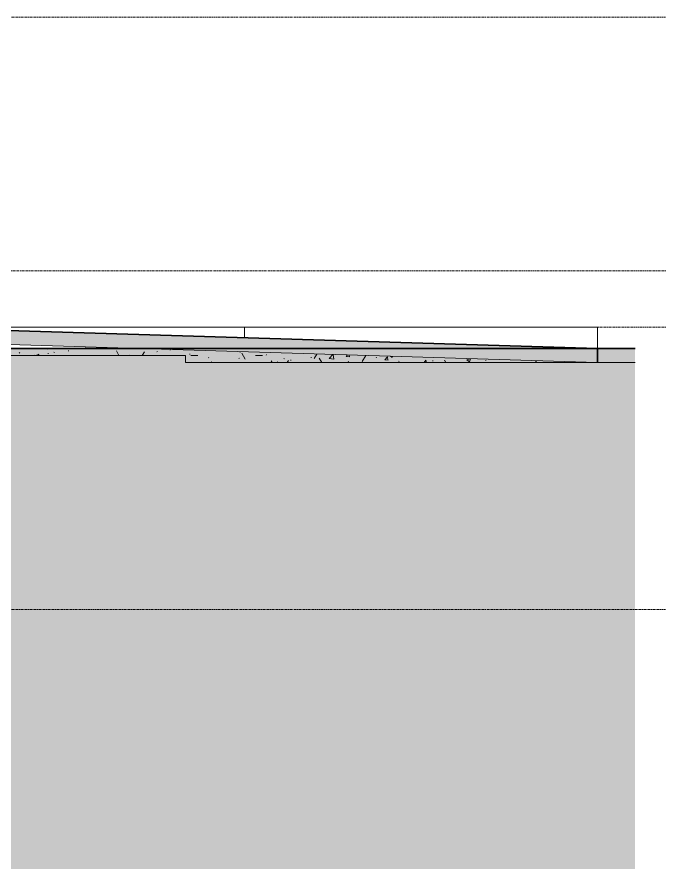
# Model space of a CAD drawing. Header units: millimetres. Extents: x 3451 to 201731, y -8641 to 35300.
# Drawn here: x 85224 to 89780, y -3840 to 2200 of the extents above; entities that cross this region are included whole.
import ezdxf

# ---------------------------------------------------------------- set-up
doc = ezdxf.new("R2010")
doc.units = ezdxf.units.MM
doc.linetypes.add('Centre', pattern=[31.75, 6.35, -4.7625, 15.875, -4.7625])
for name, color, linetype, lineweight in [('A-DETL-GENF-3', 9, 'Continuous', 9), ('A-DETL-THIN', 151, 'Continuous', 9), ('A-FLOR', 192, 'Continuous', 9), ('A-FLOR-3', 192, 'Continuous', 35), ('A-FLOR-LEVL-2', 51, 'Centre', 9), ('A-FLOR-MCUT', 51, 'Continuous', 9), ('A-FLOR-PATT-2', 8, 'Continuous', 5), ('A-FLOR-PATT-3', 8, 'Continuous', 9)]:
    doc.layers.add(name, color=color, linetype=linetype, lineweight=lineweight)

msp = doc.modelspace()

# ---------------------------------------------------------------- hatches: boundary and pattern name
at = {"layer": 'A-DETL-GENF-3'}
h = msp.add_hatch(dxfattribs=at)
h.set_pattern_fill('FP_30', color=256, style=0, pattern_type=2)
h.set_pattern_definition([(0, (49422.4, 14125), (725.805, 725.805), [725.805, -725.805]), (0, (49422.4, 14397.2), (725.805, 725.805), [725.805, -725.805]), (0, (49422.4, 14669.35), (725.805, 725.805), [725.805, -725.805]), (90, (49513.15, 14760.1), (-725.805, 725.805), [725.805, -725.805]), (90, (49785.3, 14760.1), (-725.805, 725.805), [725.805, -725.805]), (90, (50057.5, 14760.1), (-725.805, 725.805), [725.805, -725.805])])
h.paths.add_polyline_path([(36870.3, -3840.5), (89603.2, -3840.5), (89603.2, -250), (86418.2, -250), (86418.2, -200), (83418.2, -200), (77436.3, 50), (72436.3, 50), (72436.3, 100), (70315, 100), (70315, 300), (58586.3, 300), (58586.3, 500), (47586.3, 500), (44536.9, 600), (44536.9, -2050), (45309.9, -2050), (45309.9, -3550), (45336.9, -3551.5), (45336.9, -3600), (43216.9, -3600), (43216.9, -3550), (43253.9, -3550), (43253.9, -2350), (41686.1, -2350), (41686.1, -3550), (41758.6, -3550), (41758.6, -3600), (38034.6, -3600), (38034.6, -3550), (38086.1, -3550), (38086.1, -2350), (34885.8, -2350), (34885.8, -3550), (34935.8, -3550), (34935.8, -3600), (30836.9, -3600), (30836.9, -3550), (30885.8, -3550), (30885.8, -2350), (28636.9, -2350), (28636.9, -2750), (28436.9, -2750), (28436.9, -2350), (26136.9, -2350), (26136.9, -3550), (26186.9, -3550), (26186.9, -3600), (23596.9, -3600), (23596.9, -3550), (23636.9, -3550), (23636.9, -2750), (23236.9, -2750), (23236.9, 650), (21236.9, 650), (21236.9, 599.7), (10888.2, 199.7), (10888.2, 150), (9888.2, 150), (9888.2, 100), (7288.4, 100), (7288.4, -3840.5), (35584.1, -3840.5)])
at = {"layer": 'A-FLOR-PATT-2'}
for points in [[(89336.3, -250), (89336.3, -150), (84418.2, 0), (84418.2, -100), (89334.8, -250)], [(89603.2, -250), (89603.2, -150), (84418.2, -150), (84418.2, -200), (86418.2, -200), (86418.2, -250), (88317, -250)]]:
    msp.add_hatch(color=256, dxfattribs=at).paths.add_polyline_path(points)
at = {"layer": 'A-FLOR-PATT-3'}
h = msp.add_hatch(dxfattribs=at)
h.set_pattern_fill('FP_3', color=256, style=0, pattern_type=2)
h.set_pattern_definition([(0, (49422.43, 14125), (609.6, 152.4), [50.292, -406.908, 50.292, -406.908, -2438.4]), (0, (49422.43, 14125), (609.6, 152.4), [-914.4, 50.292, -864.108, 50.292, -406.908, -1066.8]), (0, (49422.43, 14125), (609.6, 152.4), [-2286, 50.292, -254.508, 50.292, -711.708]), (120, (49651.03, 14201.2), (-436.78227, 451.7291), [50.292, -406.908, 50.292, -406.908, -2438.4]), (120, (49651.03, 14201.2), (-436.78227, 451.7291), [-914.4, 50.292, -864.108, 50.292, -406.908, -1066.8]), (120, (49651.03, 14201.2), (-436.78227, 451.7291), [-2286, 50.292, -254.508, 50.292, -711.708]), (240, (49727.23, 14506), (-172.81773, -604.1291), [50.292, -406.908, 50.292, -406.908, -2438.4]), (240, (49727.23, 14506), (-172.81773, -604.1291), [-914.4, 50.292, -864.108, 50.292, -406.908, -1066.8]), (240, (49727.23, 14506), (-172.81773, -604.1291), [-2286, 50.292, -254.508, 50.292, -711.708])])
h.paths.add_polyline_path([(88317, -250), (89334.8, -250), (84418.2, -100), (84418.2, -200), (86418.2, -200), (86418.2, -250), (87030.9, -250)])
h = msp.add_hatch(dxfattribs=at)
h.set_pattern_fill('FP_8', color=256, style=0, pattern_type=2)
h.set_pattern_definition([(50, (49422.43, 14125), (273.276, -23.9091), [28.575, -314.325]), (355, (49422.43, 14125), (-52.8646, 286.585), [22.86, -251.46]), (100.451, (49445.2, 14123), (220.4138, 262.6745), [24.285, -267.135]), (46.184, (49422.43, 14201.2), (406.6187, -63.0646), [42.862, -471.487]), (96.636, (49456.3, 14195.94), (356.1042, 371.1414), [36.428, -400.703]), (351.184, (49422.43, 14201.2), (356.1075, 371.138), [34.29, -377.19]), (21, (49460.53, 14182.15), (227.4212, -153.3982), [28.575, -314.325]), (326, (49460.53, 14182.15), (92.7027, 276.2822), [22.86, -251.46]), (71.451, (49479.48, 14169.37), (320.1254, 122.8816), [24.285, -267.135]), (37.5, (49422.43, 14125), (4.63248, 126.83261), [5.029, -243.383, 5.029, -250.241, -252.413]), (37.5, (49422.43, 14125), (4.63248, 126.83261), [-503.682, 5.029, -247.383]), (7.5, (49422.43, 14125), (100.22916, 150.2711), [5.029, -140.513, 5.029, -237.668, -96.203]), (7.5, (49422.43, 14125), (100.22916, 150.2711), [-388.239, 5.029, -91.173]), (327.5, (49337.46, 14125), (203.38684, -8.59348), [5.029, -90.221, 5.029, -292.151, -394.335]), (327.5, (49337.46, 14125), (203.38684, -8.59348), [-392.43, 5.029, -389.306]), (317.5, (49299.36, 14125), (222.1944, 38.1398), [5.029, -118.796, 5.029, -192.329, -280.035]), (317.5, (49299.36, 14125), (222.1944, 38.1398), [-321.183, 5.029, -275.006])])
h.paths.add_polyline_path([(88317, -250), (89334.8, -250), (84418.2, -100), (84418.2, -200), (86418.2, -200), (86418.2, -250), (87030.9, -250)])

# ---------------------------------------------------------------- linework, layer by layer
at = {"layer": 'A-DETL-THIN'}
for p, q in [((86418.2, -200), (83418.2, -200)), ((86418.2, -250), (86418.2, -200)), ((89603.2, -250), (86418.2, -250))]:
    msp.add_line(p, q, dxfattribs=at)
at = {"layer": 'A-FLOR'}
for p, q in [((84418.2, 0), (89336.3, 0)), ((86836.3, -73.8), (86836.3, 0)), ((89336.3, 0), (89336.3, -150))]:
    msp.add_line(p, q, dxfattribs=at)
at = {"layer": 'A-FLOR-3'}
for p, q in [((89336.3, -150), (84418.2, 0)), ((89603.2, -150), (84418.2, -150)), ((89336.3, -250), (89336.3, -150))]:
    msp.add_line(p, q, dxfattribs=at)
at = {"layer": 'A-FLOR-LEVL-2'}
for p, q in [((3450.8, 2200), (93442.9, 2200)), ((93442.9, 400), (3450.8, 400)), ((91537.9, 0), (3450.8, 0)), ((3450.8, -2000), (91537.9, -2000))]:
    msp.add_line(p, q, dxfattribs=at)
at = {"layer": 'A-FLOR-MCUT'}
msp.add_line((89334.8, -250), (84418.2, -100), dxfattribs=at)

doc.saveas('drawing.dxf')
